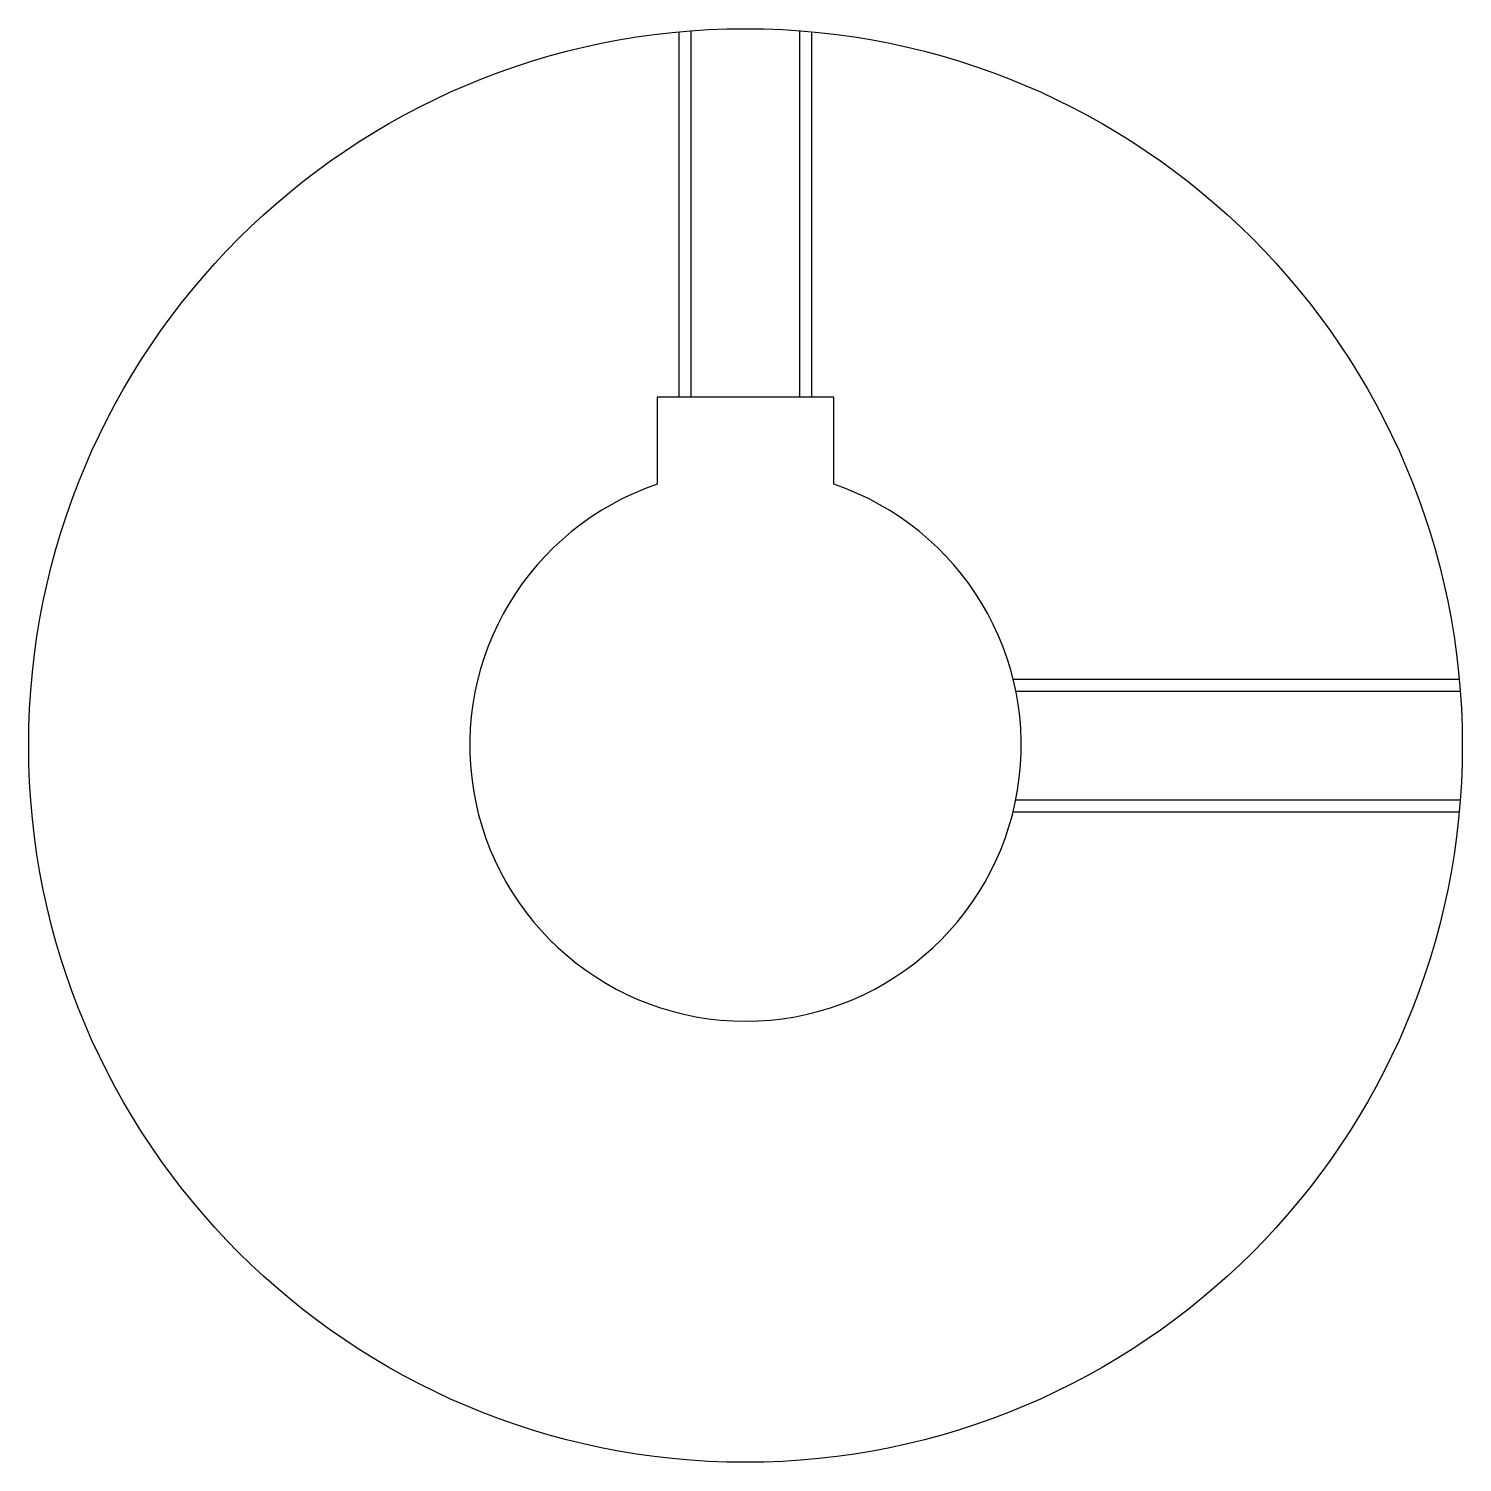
# Model space of a CAD drawing. Header units: metres. Extents: x 202 to 512, y 160 to 247.
# Drawn here: x 447.5 to 512.5, y 171.2 to 236.2 of the extents above.
import ezdxf

# ---------------------------------------------------------------- set-up
doc = ezdxf.new("R2010")
doc.units = ezdxf.units.M

msp = doc.modelspace()

# ---------------------------------------------------------------- linework, layer by layer
at = {"color": 4}
for points in [[(477, 219.550003), (477, 236.111237)], [(477.540009, 219.550003), (477.540009, 236.156769)], [(482.459991, 219.550003), (482.459991, 236.156769)], [(483, 219.550003), (483, 236.111237)], [(484, 215.592712), (484, 219.550003), (476, 219.550003), (476, 215.592712)], [(492.134674, 206.75), (512.361206, 206.75)], [(492.255554, 206.210007), (512.406738, 206.210007)], [(492.255554, 201.289993), (512.406738, 201.289993)], [(492.134674, 200.75), (512.361206, 200.75)]]:
    msp.add_lwpolyline(points, dxfattribs=at)
msp.add_circle((480, 203.75), 32.5, dxfattribs=at)
msp.add_arc((480, 203.75), 12.5, 108.66292518, 71.33707482, dxfattribs=at)

doc.saveas('drawing.dxf')
